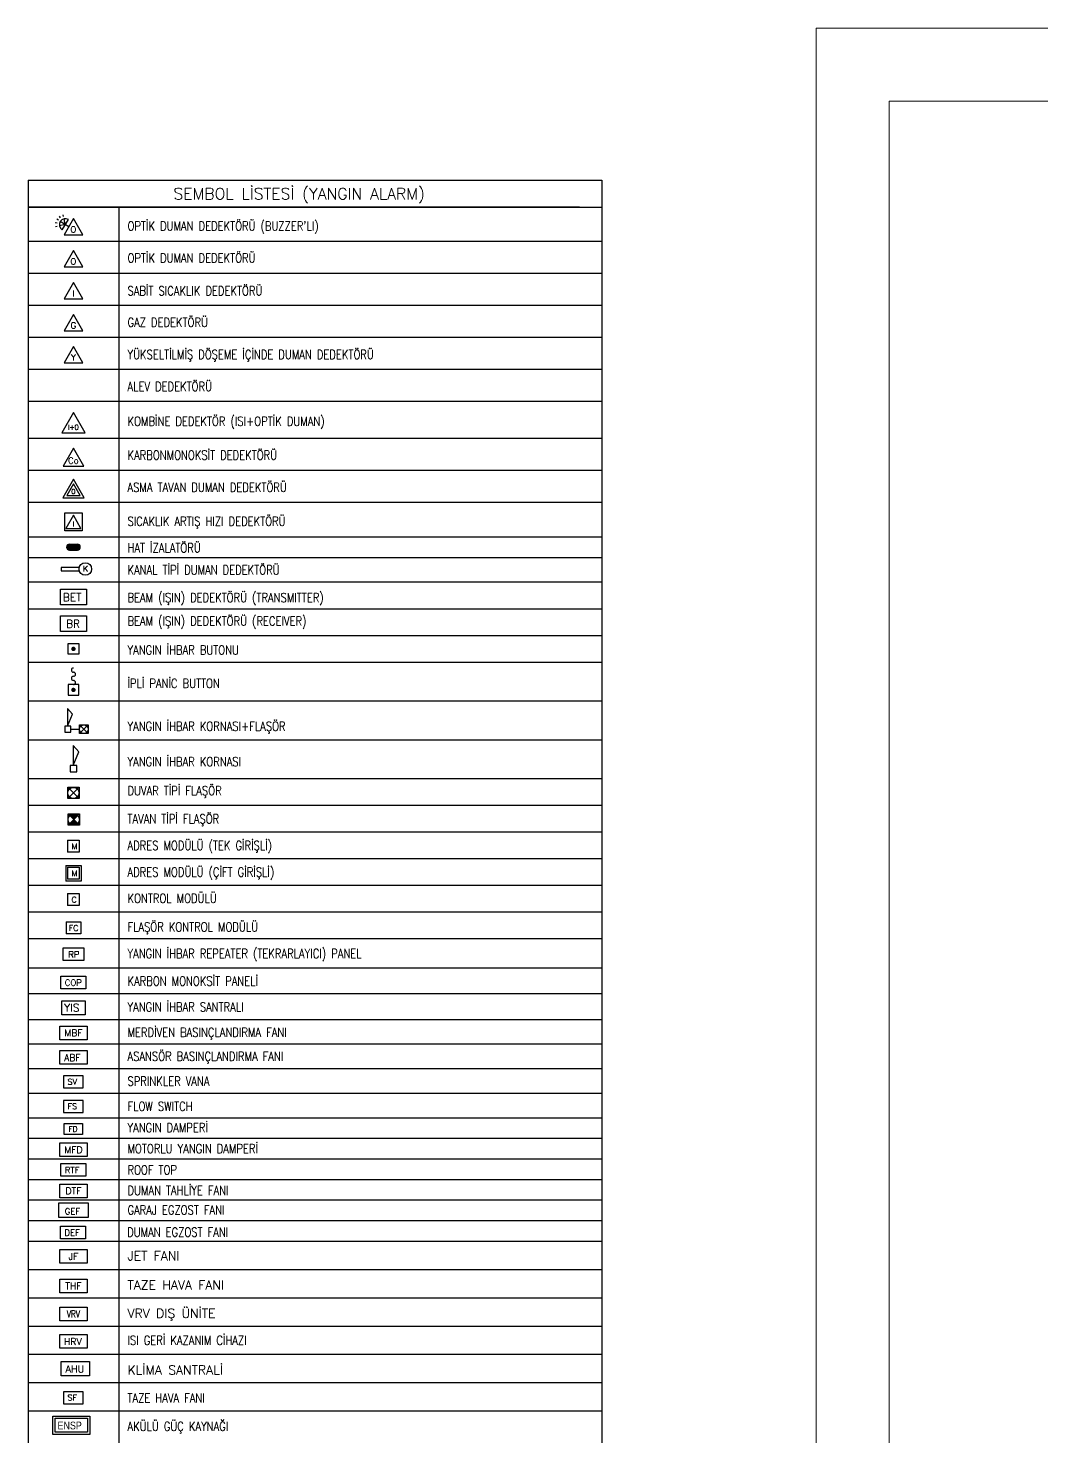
# Model space of a CAD drawing. Header units: metres. Extents: x -19121 to 152404, y -12107 to 29421.
# Drawn here: x -13294 to -8852, y 6430 to 12601 of the extents above; entities that cross this region are included whole.
import ezdxf
from ezdxf.enums import TextEntityAlignment as Align

# ---------------------------------------------------------------- set-up
doc = ezdxf.new("R2010")
doc.units = ezdxf.units.M
doc.header["$LTSCALE"] = 50
doc.header["$MEASUREMENT"] = 0
for name, color, linetype, lineweight in [('40A', 9, 'Continuous', 9), ('E-ADRES MODÜLÜ (TEK GİRİŞLİ)', 7, 'Continuous', 30), ('E-ADRES MODÜLÜ (ÇİFT GİRİŞLİ)', 7, 'Continuous', 30), ('E-AKÜLÜ GÜÇ KAYNAĞI', 7, 'Continuous', 30), ('E-ASANSÖR BASINÇLANDIRMA FANI', 7, 'Continuous', 30), ('E-ASMA TAVAN DUMAN DEDEKTÖRÜ', 7, 'Continuous', 30), ('E-DUMAN EGZOST FANI', 7, 'Continuous', 30), ('E-DUMAN TAHLİYE FANI', 7, 'Continuous', 30), ('E-DUVAR TİPİ FLAŞÖR', 7, 'Continuous', 30), ('E-FLAŞÖR KONTROL MODÜLÜ', 7, 'Continuous', 30), ('E-FLOW SWITCH', 7, 'Continuous', 30), ('E-GARAJ EGZOST FANI', 7, 'Continuous', 30), ('E-GAZ DEDEKTÖRÜ', 7, 'Continuous', 30), ('E-HAT İZALATÖRÜ', 7, 'Continuous', 30), ('E-ISI GERİ KAZANIM', 7, 'Continuous', 30), ('E-İPLİ PANİC BUTTON', 7, 'Continuous', 30), ('E-JET FAN', 7, 'Continuous', 30), ('E-KABLO', 7, 'Continuous', 30), ('E-KANAL TİPİ DUMAN DEDEKTÖRÜ', 7, 'Continuous', 30), ('E-KARBON MONOKSİT PANELİ', 7, 'Continuous', 30), ('E-KARBONMONOKSİT DEDEKTÖRÜ', 7, 'Continuous', 30), ('E-KOMBİNE DEDEKTÖR (ISI+OPTİK DUMAN)', 7, 'Continuous', 30), ('E-KONTROL MODÜLÜ', 7, 'Continuous', 30), ('E-MERDİVEN BASINÇLANDIRMA FANI', 7, 'Continuous', 30), ('E-MOTORLU YANGIN DAMPERİ', 7, 'Continuous', 30), ('E-OPTİK DUMAN DEDEKTÖRÜ', 7, 'Continuous', 30), ("E-OPTİK DUMAN DEDEKTÖRÜ (BUZZER'LI)", 7, 'Continuous', 30), ('E-SABİT SICAKLIK DEDEKTÖRÜ', 7, 'Continuous', 30), ('E-SICAKLIK ARTIŞ HIZI DEDEKTÖRÜ', 7, 'Continuous', 30), ('E-SPRINKLER VANA', 7, 'Continuous', 30), ('E-TAVAN TİPİ FLAŞÖR', 7, 'Continuous', 30), ('E-TAZE HAVA FANI', 7, 'Continuous', 30), ('E-VRV DIŞ ÜNİTE', 7, 'Continuous', 30), ('E-YANGIN', 7, 'Continuous', 30), ('E-YANGIN DAMPERİ', 7, 'Continuous', 30), ('E-YANGIN İHBAR BUTONU', 7, 'Continuous', 30), ('E-YANGIN İHBAR KORNASI', 7, 'Continuous', 30), ('E-YANGIN İHBAR KORNASI+FLAŞÖR', 7, 'Continuous', 30), ('E-YANGIN İHBAR REPEATER (TEKRARLAYICI) PANEL', 7, 'Continuous', 30), ('E-YANGIN İHBAR SANTRALI', 7, 'Continuous', 30), ('E-YAZI', 7, 'Continuous', 30), ('E-YÜKSELTİLMİŞ DÖŞEME İÇİNDE DUMAN DEDEKTÖRÜ', 7, 'Continuous', 30)]:
    doc.layers.add(name, color=color, linetype=linetype, lineweight=lineweight)
doc.styles.add('E-YAZI', font='txttw.shx', dxfattribs={"height": 200})
doc.styles.add('ROMANS8', font='Txttw.shx')
doc.styles.get("Standard").update_dxf_attribs({"font": 'ARIALN.TTF'})

# ---------------------------------------------------------------- blocks, each defined once
blk = doc.blocks.new("100_OPTİK DUMAN DEDEKTÖRÜ (BUZZER'LI) 085")
at = {"layer": "E-OPTİK DUMAN DEDEKTÖRÜ (BUZZER'LI)", "color": 3}
for p, q in [((-3.29, 3.22), (-3.66, 3.45)), ((-2.81, 3.73), (-3.06, 4.08)), ((-2.17, 4.01), (-2.26, 4.44)), ((-1.78, 2.26), (-2.06, 3.54)), ((-3.55, 2.57), (-3.98, 2.64)), ((-3.53, 1.87), (-3.96, 1.77)), ((-1.78, 2.26), (-3.06, 1.97)), ((-1.03, 1.78), (-2.88, 2.96))]:
    blk.add_line(p, q, dxfattribs=at)
at = {"layer": "E-OPTİK DUMAN DEDEKTÖRÜ (BUZZER'LI)", "color": 4}
blk.add_line((-2.48, 1.15), (-1.07, 3.36), dxfattribs=at)
blk.add_lwpolyline([(2.06, 0), (0, 3.57), (-2.06, 0)], close=True, dxfattribs=at)
blk.add_arc((-1.78, 2.26), 1.31, 57.5754, 237.5754, dxfattribs=at)
at = {"layer": "E-OPTİK DUMAN DEDEKTÖRÜ (BUZZER'LI)", "color": 3, "style": 'E-YAZI'}
blk.add_text('O', height=1.36, dxfattribs=at).set_placement((-0.02, 1.2), align=Align.MIDDLE)
blk = doc.blocks.new('100_OPTİK DUMAN DEDEKTÖRÜ 085')
at = {"layer": 'E-OPTİK DUMAN DEDEKTÖRÜ', "color": 4}
blk.add_lwpolyline([(2.06, 0), (0, 3.57), (-2.06, 0)], close=True, dxfattribs=at)
at = {"layer": 'E-OPTİK DUMAN DEDEKTÖRÜ', "color": 3, "style": 'E-YAZI'}
blk.add_text('O', height=1.36, dxfattribs=at).set_placement((-0.02, 1.2), align=Align.MIDDLE)
blk = doc.blocks.new('100_SABİT SICAKLIK DEDEKTÖRÜ 085')
at = {"layer": 'E-SABİT SICAKLIK DEDEKTÖRÜ', "color": 4}
blk.add_lwpolyline([(2.06, 0), (0, 3.57), (-2.06, 0)], close=True, dxfattribs=at)
at = {"layer": 'E-SABİT SICAKLIK DEDEKTÖRÜ', "color": 3, "style": 'E-YAZI'}
blk.add_text('I', height=1.36, dxfattribs=at).set_placement((-0.02, 1.2), align=Align.MIDDLE)
blk = doc.blocks.new('100_GAZ DEDEKTÖRÜ 085')
at = {"layer": 'E-GAZ DEDEKTÖRÜ', "color": 4}
blk.add_lwpolyline([(2.06, 0), (0, 3.57), (-2.06, 0)], close=True, dxfattribs=at)
at = {"layer": 'E-GAZ DEDEKTÖRÜ', "color": 3, "style": 'E-YAZI'}
blk.add_text('G', height=1.36, dxfattribs=at).set_placement((-0.02, 1.2), align=Align.MIDDLE)
blk = doc.blocks.new('100_YÜKSELTİLMİŞ DÖŞEME İÇİNDE DUMAN DEDEKTÖRÜ 085')
at = {"layer": 'E-YÜKSELTİLMİŞ DÖŞEME İÇİNDE DUMAN DEDEKTÖRÜ', "color": 4}
blk.add_lwpolyline([(2.06, 0), (0, 3.57), (-2.06, 0)], close=True, dxfattribs=at)
at = {"layer": 'E-YÜKSELTİLMİŞ DÖŞEME İÇİNDE DUMAN DEDEKTÖRÜ', "color": 3, "style": 'E-YAZI'}
blk.add_text('Y', height=1.36, dxfattribs=at).set_placement((-0.02, 1.2), align=Align.MIDDLE)
blk = doc.blocks.new('100_KOMBİNE DEDEKTÖR (ISI+OPTİK DUMAN) 085')
at = {"layer": 'E-KOMBİNE DEDEKTÖR (ISI+OPTİK DUMAN)', "color": 4}
blk.add_lwpolyline([(2.55, 0), (0, 4.42), (-2.55, 0)], close=True, dxfattribs=at)
at = {"layer": 'E-KOMBİNE DEDEKTÖR (ISI+OPTİK DUMAN)', "color": 3, "style": 'E-YAZI', "width": 0.8}
blk.add_text('I+O', height=1.102, dxfattribs=at).set_placement((-0.02, 1.22), align=Align.MIDDLE)
blk = doc.blocks.new('100_KARBONMONOKSİT DEDEKTÖRÜ 085')
at = {"layer": 'E-KARBONMONOKSİT DEDEKTÖRÜ', "color": 4}
blk.add_lwpolyline([(2.26, 0), (0, 3.92), (-2.26, 0)], close=True, dxfattribs=at)
at = {"layer": 'E-KARBONMONOKSİT DEDEKTÖRÜ', "color": 3, "style": 'E-YAZI'}
blk.add_text('Co', height=1.36, dxfattribs=at).set_placement((-0.02, 1.2), align=Align.MIDDLE)
blk = doc.blocks.new('100_ASMA TAVAN DUMAN DEDEKTÖRÜ 085')
at = {"layer": 'E-ASMA TAVAN DUMAN DEDEKTÖRÜ', "color": 4}
blk.add_lwpolyline([(2.33, 0), (0, 4.04), (-2.33, 0)], close=True, dxfattribs=at)
at = {"layer": 'E-ASMA TAVAN DUMAN DEDEKTÖRÜ', "color": 3}
blk.add_lwpolyline([(1.48, 0.49), (0, 3.06), (-1.48, 0.49)], close=True, dxfattribs=at)
at = {"layer": 'E-ASMA TAVAN DUMAN DEDEKTÖRÜ', "color": 3, "style": 'E-YAZI'}
blk.add_text('O', height=0.979, dxfattribs=at).set_placement((-0.02, 1.35), align=Align.MIDDLE)
blk = doc.blocks.new('100_SICAKLIK ARTIŞ HIZI DEDEKTÖRÜ')
at = {"layer": 'E-SICAKLIK ARTIŞ HIZI DEDEKTÖRÜ', "color": 4}
for points in [[(-2.26, 4.64), (2.26, 4.64), (2.26, 0), (-2.26, 0)], [(1.94, 0.66), (0, 4.02), (-1.94, 0.66)]]:
    blk.add_lwpolyline(points, close=True, dxfattribs=at)
at = {"layer": 'E-SICAKLIK ARTIŞ HIZI DEDEKTÖRÜ', "color": 3, "style": 'E-YAZI'}
blk.add_text('I', height=1.28, dxfattribs=at).set_placement((-0.02, 1.79), align=Align.MIDDLE)
blk = doc.blocks.new('100_HAT İZALATÖRÜ')
at = {"layer": 'E-HAT İZALATÖRÜ', "color": 4}
for p, q in [((-1.01, 1.52), (-1.01, 0)), ((-1.01, 1.52), (1.01, 1.52)), ((-1.01, 0), (1.01, 0)), ((1.01, 1.52), (1.01, 0))]:
    blk.add_line(p, q, dxfattribs=at)
at = {"layer": 'E-HAT İZALATÖRÜ', "color": 4, "const_width": 0.758, "flags": 128}
for points in [[(-1.01, 1.14, 0.414214), (-1.39, 0.76, 0.414214), (-1.01, 0.38, 0.414214)], [(1.01, 1.14, -0.414214), (1.39, 0.76, -0.414214), (1.01, 0.38, -0.414214)]]:
    blk.add_lwpolyline(points, format="xyb", dxfattribs=at)
at = {"layer": 'E-HAT İZALATÖRÜ', "color": 4}
for centre, start, end in [((-1.01, 0.76), 90, 270), ((1.01, 0.76), 270, 90)]:
    blk.add_arc(centre, 0.758, start, end, dxfattribs=at)
blk.add_solid([(-1.01, 1.52), (1.01, 1.52), (-1.01, 0), (1.01, 0)], dxfattribs=at)
blk = doc.blocks.new('*U238')
at = {"layer": 'E-KANAL TİPİ DUMAN DEDEKTÖRÜ', "color": 4}
for p, q in [((-6.22, 0.42), (-6.22, -0.42)), ((-1.55, 0.42), (-6.22, 0.42)), ((-6.22, -0.42), (-1.55, -0.42))]:
    blk.add_line(p, q, dxfattribs=at)
blk.add_circle((0, 0), 1.61, dxfattribs=at)
at = {"layer": 'E-KANAL TİPİ DUMAN DEDEKTÖRÜ', "color": 3, "style": 'ROMANS8'}
blk.add_text('K', height=1.5, rotation=359.9592, dxfattribs=at).set_placement((0.06, 0.1), align=Align.MIDDLE)
blk = doc.blocks.new('100_SPRINKLER VANA')
at = {"layer": 'E-SPRINKLER VANA', "color": 4}
blk.add_lwpolyline([(-2.53, 0), (2.53, 0), (2.53, 3.05), (-2.53, 3.05)], close=True, dxfattribs=at)
at = {"layer": 'E-SPRINKLER VANA', "color": 3, "style": 'E-YAZI'}
blk.add_text('SV', height=1.505, dxfattribs=at).set_placement((-1.52, 0.82))
blk = doc.blocks.new('100_FLOW SWITCH')
at = {"layer": 'E-FLOW SWITCH', "color": 4}
blk.add_lwpolyline([(-2.53, 0), (2.53, 0), (2.53, 3.05), (-2.53, 3.05)], close=True, dxfattribs=at)
at = {"layer": 'E-FLOW SWITCH', "color": 3, "style": 'E-YAZI'}
blk.add_text('FS', height=1.505, dxfattribs=at).set_placement((-1.52, 0.82))
blk = doc.blocks.new('100_YANGIN DAMPERİ')
at = {"layer": 'E-YANGIN DAMPERİ', "color": 4}
blk.add_lwpolyline([(-2.35, 2.83), (2.35, 2.83), (2.35, 0), (-2.35, 0)], close=True, dxfattribs=at)
at = {"layer": 'E-YANGIN DAMPERİ', "color": 3, "style": 'E-YAZI'}
blk.add_text('FD', height=1.4, dxfattribs=at).set_placement((-1.28, 0.68))
blk = doc.blocks.new('SF')
at = {"layer": 'E-FLOW SWITCH', "color": 4}
blk.add_lwpolyline([(-25.3, 0), (25.3, 0), (25.3, 30.5), (-25.3, 30.5)], close=True, dxfattribs=at)
at = {"layer": 'E-FLOW SWITCH', "color": 3, "style": 'E-YAZI'}
blk.add_text('SF', height=15.05, dxfattribs=at).set_placement((-15.2, 8.2))
blk = doc.blocks.new('BEAM (IŞIN) DEDEKTÖRÜ (TRANSMİTTER)')
at = {"layer": 'E-YANGIN', "color": 4}
blk.add_lwpolyline([(-33.6, 40.6), (33.6, 40.6), (33.6, 0), (-33.6, 0)], close=True, dxfattribs=at)
at = {"layer": 'E-YANGIN', "color": 3, "style": 'E-YAZI'}
blk.add_text('BET', height=20, dxfattribs=at).set_placement((-27.5, 9.7))
blk = doc.blocks.new('BEAM (IŞIN) DEDEKTÖR (RECİEVER)')
at = {"layer": 'E-YANGIN', "color": 4}
blk.add_lwpolyline([(-33.6, 40.6), (33.6, 40.6), (33.6, 0), (-33.6, 0)], close=True, dxfattribs=at)
at = {"layer": 'E-YANGIN', "color": 3, "style": 'E-YAZI'}
blk.add_text('BR', height=20, dxfattribs=at).set_placement((-19.1, 9.7))
blk = doc.blocks.new('100_YANGIN İHBAR BUTONU 085')
at = {"layer": 'E-YANGIN İHBAR BUTONU', "color": 4}
blk.add_lwpolyline([(-1.16, -1.16), (-1.16, 1.16), (1.16, 1.16), (1.16, -1.16)], close=True, dxfattribs=at)
at = {"layer": 'E-YANGIN İHBAR BUTONU', "color": 3, "const_width": 0.483}
blk.add_lwpolyline([(-0.24, 0, 1), (0.24, 0, 1)], format="xyb", close=True, dxfattribs=at)
blk = doc.blocks.new('100_İPLİ PANİC BUTTON')
at = {"layer": 'E-İPLİ PANİC BUTTON', "color": 4}
blk.add_lwpolyline([(1.36, 0), (1.36, 2.73), (-1.36, 2.73), (-1.36, 0)], close=True, dxfattribs=at)
at = {"layer": 'E-İPLİ PANİC BUTTON', "color": 3, "const_width": 0.569}
blk.add_lwpolyline([(0.28, 1.36, -1), (-0.28, 1.36, -1)], format="xyb", close=True, dxfattribs=at)
at = {"layer": 'E-İPLİ PANİC BUTTON', "color": 4}
for centre, start, end in [((0, 6.46), 90, 270), ((0, 4.33), 90, 270), ((0, 5.4), 270, 90), ((0, 3.26), 270, 90)]:
    blk.add_arc(centre, 0.533, start, end, dxfattribs=at)
blk = doc.blocks.new('100_YANGIN İHBAR KORNASI+FLAŞÖR 085')
at = {"layer": 'E-YANGIN İHBAR KORNASI+FLAŞÖR', "color": 4}
for p, q in [((0.56, 5.32), (0.56, 1.4)), ((1.69, 4.04), (0.56, 5.32)), ((0.58, 1.4), (1.69, 4.04)), ((-0.02, 1.4), (-0.02, 0.11)), ((1.27, 1.4), (-0.02, 1.4)), ((-0.02, 0.11), (1.27, 0.11)), ((1.27, 0.11), (1.27, 1.4)), ((1.27, 0.76), (3.17, 0.76)), ((3.17, 1.74), (5.13, -0.22))]:
    blk.add_line(p, q, dxfattribs=at)
blk.add_lwpolyline([(3.17, -0.22), (3.17, 1.74), (5.13, 1.74), (5.13, -0.22)], close=True, dxfattribs=at)
blk.add_lwpolyline([(5.13, 1.74), (3.17, -0.22)], dxfattribs=at)
blk.add_circle((4.15, 0.76), 0.979, dxfattribs=at)
blk = doc.blocks.new('100_YANGIN İHBAR KORNASI')
at = {"layer": 'E-YANGIN İHBAR KORNASI', "color": 4}
for p, q in [((-0.08, 6.8), (-0.08, 1.68)), ((1.4, 5.14), (-0.08, 6.8)), ((-0.05, 1.68), (1.4, 5.14)), ((-0.84, 1.68), (-0.84, 0)), ((0.84, 1.68), (-0.84, 1.68)), ((-0.84, 0), (0.84, 0)), ((0.84, 0), (0.84, 1.68))]:
    blk.add_line(p, q, dxfattribs=at)
blk = doc.blocks.new('100_DUVAR TİPİ FLAŞÖR 085')
at = {"layer": 'E-DUVAR TİPİ FLAŞÖR', "color": 4}
blk.add_line((-1.22, 2.45), (1.22, 0), dxfattribs=at)
blk.add_lwpolyline([(-1.22, 0), (-1.22, 2.45), (1.22, 2.45), (1.22, 0)], close=True, dxfattribs=at)
blk.add_lwpolyline([(1.22, 2.45), (-1.22, 0)], dxfattribs=at)
blk.add_circle((0, 1.22), 1.22, dxfattribs=at)
blk = doc.blocks.new('100_TAVAN TİPİ FLAŞÖR 085')
at = {"layer": 'E-TAVAN TİPİ FLAŞÖR', "color": 4}
blk.add_line((-1.224, 0), (1.224, 2.448), dxfattribs=at)
blk.add_lwpolyline([(1.224, 0), (-1.224, 0), (-1.224, 2.448), (1.224, 2.448)], close=True, dxfattribs=at)
blk.add_lwpolyline([(-1.224, 2.448), (1.224, 0)], dxfattribs=at)
blk.add_circle((0, 1.224), 1.224, dxfattribs=at)
for points in [[(0, 1.224), (-1.224, 2.448), (1.224, 2.448)], [(-1.224, 0), (0, 1.224), (1.224, 0)]]:
    blk.add_solid(points, dxfattribs=at)
blk = doc.blocks.new('100_ADRES MODÜLÜ (TEK GİRİŞLİ) 085')
at = {"layer": 'E-ADRES MODÜLÜ (TEK GİRİŞLİ)', "color": 4}
for p, q in [((-1.27, 2.59), (1.27, 2.59)), ((-1.27, 2.59), (-1.27, 0)), ((1.27, 0), (-1.27, 0)), ((1.27, 2.59), (1.27, 0))]:
    blk.add_line(p, q, dxfattribs=at)
at = {"layer": 'E-ADRES MODÜLÜ (TEK GİRİŞLİ)', "color": 3, "style": 'E-YAZI'}
blk.add_text('M', height=1.27, dxfattribs=at).set_placement((-0.42, 0.62))
blk = doc.blocks.new('100_ADRES MODÜLÜ (ÇİFT GİRİŞLİ)')
at = {"layer": 'E-ADRES MODÜLÜ (ÇİFT GİRİŞLİ)', "color": 4}
for p, q in [((-1.99, 4.03), (1.99, 4.03)), ((-1.99, 4.03), (-1.99, 0)), ((1.99, 4.03), (1.99, 0)), ((1.99, 0), (-1.99, 0))]:
    blk.add_line(p, q, dxfattribs=at)
at = {"layer": 'E-ADRES MODÜLÜ (ÇİFT GİRİŞLİ)', "color": 3}
for p, q in [((-1.5, 3.54), (1.5, 3.54)), ((-1.5, 3.54), (-1.5, 0.5)), ((1.5, 0.5), (-1.5, 0.5)), ((1.5, 3.54), (1.5, 0.5))]:
    blk.add_line(p, q, dxfattribs=at)
at = {"layer": 'E-ADRES MODÜLÜ (ÇİFT GİRİŞLİ)', "color": 3, "style": 'E-YAZI'}
blk.add_text('M', height=1.5, dxfattribs=at).set_placement((-0.49, 1.22))
blk = doc.blocks.new('100_KONTROL MODÜLÜ 085')
at = {"layer": 'E-KONTROL MODÜLÜ', "color": 4}
for p, q in [((-1.27, 2.59), (1.27, 2.59)), ((-1.27, 2.59), (-1.27, 0)), ((1.27, 0), (-1.27, 0)), ((1.27, 2.59), (1.27, 0))]:
    blk.add_line(p, q, dxfattribs=at)
at = {"layer": 'E-KONTROL MODÜLÜ', "color": 3, "style": 'E-YAZI'}
blk.add_text('C', height=1.27, dxfattribs=at).set_placement((-0.42, 0.62))
blk = doc.blocks.new('100_FLAŞÖR KONTROL MODÜLÜ')
at = {"layer": 'E-FLAŞÖR KONTROL MODÜLÜ', "color": 4}
for p, q in [((-1.63, 2.59), (1.63, 2.59)), ((-1.63, 2.59), (-1.63, 0)), ((1.63, 0), (-1.63, 0)), ((1.63, 2.59), (1.63, 0))]:
    blk.add_line(p, q, dxfattribs=at)
at = {"layer": 'E-FLAŞÖR KONTROL MODÜLÜ', "color": 3, "style": 'E-YAZI'}
blk.add_text('FC', height=1.275, dxfattribs=at).set_placement((-1.03, 0.62))
blk = doc.blocks.new('100_YANGIN İHBAR REPEATER (TEKRARLAYICI) PANEL')
at = {"layer": 'E-YANGIN İHBAR REPEATER (TEKRARLAYICI) PANEL', "color": 4}
blk.add_lwpolyline([(-2.69, 3.25), (2.69, 3.25), (2.69, 0), (-2.69, 0)], close=True, dxfattribs=at)
at = {"layer": 'E-YANGIN İHBAR REPEATER (TEKRARLAYICI) PANEL', "color": 3, "style": 'E-YAZI'}
blk.add_text('RP', height=1.6, dxfattribs=at).set_placement((-1.34, 0.77))
blk = doc.blocks.new('100_KARBON MONOKSİT PANELİ')
at = {"layer": 'E-KARBON MONOKSİT PANELİ', "color": 4}
blk.add_lwpolyline([(-3.22, 0), (-3.22, 3.25), (3.22, 3.25), (3.22, 0)], close=True, dxfattribs=at)
at = {"layer": 'E-KARBON MONOKSİT PANELİ', "color": 3, "style": 'E-YAZI'}
blk.add_text('COP', height=1.6, dxfattribs=at).set_placement((-2.23, 0.77))
blk = doc.blocks.new('100_YANGIN İHBAR SANTRALI')
at = {"layer": 'E-YANGIN İHBAR SANTRALI', "color": 4}
blk.add_lwpolyline([(-3.01, 3.64), (3.01, 3.64), (3.01, 0), (-3.01, 0)], close=True, dxfattribs=at)
at = {"layer": 'E-YANGIN İHBAR SANTRALI', "color": 3, "style": 'E-YAZI'}
blk.add_text('YIS', height=2, dxfattribs=at).set_placement((-2.37, 0.81))
blk = doc.blocks.new('100_MERDİVEN BASINÇLANDIRMA FANI')
at = {"layer": 'E-MERDİVEN BASINÇLANDIRMA FANI', "color": 4}
blk.add_lwpolyline([(-3.22, 0), (-3.22, 3.25), (3.22, 3.25), (3.22, 0)], close=True, dxfattribs=at)
at = {"layer": 'E-MERDİVEN BASINÇLANDIRMA FANI', "color": 3, "style": 'E-YAZI'}
blk.add_text('MBF', height=1.6, dxfattribs=at).set_placement((0, 1.62), align=Align.MIDDLE_CENTER)
blk = doc.blocks.new('E-ROOF TOP')
at = {"layer": 'E-DUMAN TAHLİYE FANI', "color": 4}
blk.add_lwpolyline([(-32.2, 0), (-32.2, 32.5), (32.2, 32.5), (32.2, 0)], close=True, dxfattribs=at)
at = {"layer": 'E-DUMAN TAHLİYE FANI', "color": 3, "style": 'E-YAZI'}
blk.add_text('RTF', height=16, dxfattribs=at).set_placement((-22.3, 7.7))
blk = doc.blocks.new('100_ASANSÖR BASINÇLANDIRMA FANI')
at = {"layer": 'E-ASANSÖR BASINÇLANDIRMA FANI', "color": 4}
blk.add_lwpolyline([(-2.9, 0), (-2.9, 2.92), (2.9, 2.92), (2.9, 0)], close=True, dxfattribs=at)
at = {"layer": 'E-ASANSÖR BASINÇLANDIRMA FANI', "color": 3, "style": 'E-YAZI'}
blk.add_text('ABF', height=1.44, dxfattribs=at).set_placement((-2, 0.7))
blk = doc.blocks.new('A$C4053522B')
at = {"layer": 'E-TAZE HAVA FANI', "color": 4}
blk.add_lwpolyline([(-35, 0), (-35, 35.3), (35, 35.3), (35, 0)], close=True, dxfattribs=at)
at = {"layer": 'E-TAZE HAVA FANI', "color": 3, "style": 'E-YAZI'}
blk.add_text('THF', height=17.38, dxfattribs=at).set_placement((0, 17.6), align=Align.MIDDLE_CENTER)
blk = doc.blocks.new('A$C32AC39E3')
at = {"layer": 'E-DUMAN TAHLİYE FANI', "color": 4}
blk.add_lwpolyline([(-35, 0), (-35, 35.3), (35, 35.3), (35, 0)], close=True, dxfattribs=at)
at = {"layer": 'E-DUMAN TAHLİYE FANI', "color": 3, "style": 'E-YAZI'}
blk.add_text('DTF', height=17.38, dxfattribs=at).set_placement((0, 17.6), align=Align.MIDDLE_CENTER)
blk = doc.blocks.new('A$C47E2680B')
at = {"layer": 'E-VRV DIŞ ÜNİTE', "color": 4}
blk.add_lwpolyline([(-35, 0), (-35, 35.3), (35, 35.3), (35, 0)], close=True, dxfattribs=at)
at = {"layer": 'E-VRV DIŞ ÜNİTE', "color": 3, "style": 'E-YAZI', "width": 0.8}
blk.add_text('VRV', height=17.38, dxfattribs=at).set_placement((0, 17.6), align=Align.MIDDLE_CENTER)
blk = doc.blocks.new('A$C1E6D6DED')
at = {"layer": 'E-ISI GERİ KAZANIM', "color": 4}
blk.add_lwpolyline([(-35, 0), (-35, 35.3), (35, 35.3), (35, 0)], close=True, dxfattribs=at)
at = {"layer": 'E-ISI GERİ KAZANIM', "color": 3, "style": 'E-YAZI'}
blk.add_text('HRV', height=17.38, dxfattribs=at).set_placement((-24.2, 8.4))
blk = doc.blocks.new('A$C023E13E7')
at = {"layer": 'E-JET FAN', "color": 4}
blk.add_lwpolyline([(-35, 0), (-35, 35.3), (35, 35.3), (35, 0)], close=True, dxfattribs=at)
at = {"layer": 'E-JET FAN', "color": 3, "style": 'E-YAZI'}
blk.add_text('JF', height=17.38, dxfattribs=at).set_placement((0, 17.6), align=Align.MIDDLE_CENTER)
blk = doc.blocks.new('A$C273B43C7')
at = {"layer": 'E-MOTORLU YANGIN DAMPERİ', "color": 4}
blk.add_lwpolyline([(-35, 0), (-35, 35.3), (35, 35.3), (35, 0)], close=True, dxfattribs=at)
at = {"layer": 'E-MOTORLU YANGIN DAMPERİ', "color": 3, "style": 'E-YAZI'}
blk.add_text('MFD', height=17.38, dxfattribs=at).set_placement((0, 17.6), align=Align.MIDDLE_CENTER)
blk = doc.blocks.new('100_DUMAN EGZOST FANI 1')
at = {"layer": 'E-DUMAN EGZOST FANI', "color": 4}
blk.add_lwpolyline([(-3.22, 0), (-3.22, 3.25), (3.22, 3.25), (3.22, 0)], close=True, dxfattribs=at)
at = {"layer": 'E-DUMAN EGZOST FANI', "color": 3, "style": 'E-YAZI'}
blk.add_text('DEF', height=1.6, dxfattribs=at).set_placement((-2.23, 0.77))
blk = doc.blocks.new('E-AKÜLÜ GÜÇ KAYNAĞI')
at = {"layer": 'E-AKÜLÜ GÜÇ KAYNAĞI', "color": 4}
blk.add_lwpolyline([(2730, -5218.3), (2649.1, -5218.3), (2649.1, -5178), (2730, -5178)], close=True, dxfattribs=at)
at = {"layer": 'E-AKÜLÜ GÜÇ KAYNAĞI', "color": 3}
blk.add_lwpolyline([(2725, -5213.3), (2654.1, -5213.3), (2654.1, -5183), (2725, -5183)], close=True, dxfattribs=at)
at = {"layer": 'E-AKÜLÜ GÜÇ KAYNAĞI', "color": 4, "insert": (2659.6, -5190.3), "char_height": 17, "attachment_point": 1}
blk.add_mtext_dynamic_manual_height_columns('{\\C3;ENSP}', width=53.772, gutter_width=1, heights=[0], dxfattribs=at)
blk = doc.blocks.new('E-AHU KLIMA SANTRALI')
at = {"layer": 'E-YANGIN', "color": 2}
blk.add_lwpolyline([(-68.5, 0), (-68.5, 69), (68.5, 69), (68.5, 0)], close=True, dxfattribs=at)
at = {"layer": 'E-YANGIN', "color": 2, "style": 'E-YAZI'}
blk.add_text('AHU', height=34, dxfattribs=at).set_placement((-47.3, 16.4))

msp = doc.modelspace()

# ---------------------------------------------------------------- linework, layer by layer
at = {"layer": '40A'}
for points in [[(18159.28, -4218.56), (-9840.72, -4218.56), (-9840.72, 12601.44), (18159.28, 12601.44)], [(-9520.72, 12281.44), (15999.52, 12281.44), (15999.52, -3898.56), (-9520.72, -3898.56)]]:
    msp.add_lwpolyline(points, close=True, dxfattribs=at)
at = {"layer": 'E-GARAJ EGZOST FANI', "color": 4}
msp.add_lwpolyline([(-13159.99, 7389.93), (-13159.99, 7454.84), (-13031.13, 7454.84), (-13031.13, 7389.93)], close=True, dxfattribs=at)
at = {"layer": 'E-YAZI', "color": 4}
for p, q in [((-13293.97, 11935.01), (-13293.97, 4291.04)), ((-13293.97, 11935.01), (-10779.37, 11935.01)), ((-10779.37, 11935.01), (-10779.37, 4291.04)), ((-13293.97, 11817.19), (-10779.37, 11817.19)), ((-10878.33, 11817.19), (-13293.97, 11817.19))]:
    msp.add_line(p, q, dxfattribs=at)
at = {"layer": 'E-YAZI', "color": 7}
for p, q in [((-13293.97, 11817.19), (-10779.37, 11817.19)), ((-12897.14, 11817.19), (-12897.14, 4291.04)), ((-10779.37, 11667.36), (-13293.97, 11667.36)), ((-10779.37, 11527.15), (-13293.97, 11527.15)), ((-10779.37, 11386.93), (-13293.97, 11386.93)), ((-10779.37, 11246.71), (-13293.97, 11246.71)), ((-10779.37, 11106.5), (-13293.97, 11106.5)), ((-10779.37, 10966.28), (-13293.97, 10966.28)), ((-10779.37, 10803.38), (-13293.97, 10803.38)), ((-10779.37, 10663.16), (-13293.97, 10663.16)), ((-10779.37, 10523.72), (-13293.97, 10523.72)), ((-10779.37, 10371.2), (-13293.97, 10371.2)), ((-10779.37, 10281.24), (-13293.97, 10281.24)), ((-10779.37, 10173.75), (-13293.97, 10173.75))]:
    msp.add_line(p, q, dxfattribs=at)
at = {"layer": 'E-YAZI', "color": 7, "linetype": 'Continuous'}
for p, q in [((-13293.97, 10057.03), (-10779.37, 10057.03)), ((-13293.97, 9940.31), (-10779.37, 9940.31)), ((-13293.97, 9823.6), (-10779.37, 9823.6)), ((-13293.97, 9653.6), (-10779.37, 9653.6)), ((-13293.97, 9483.6), (-10779.37, 9483.6)), ((-13293.97, 9313.6), (-10779.37, 9313.6)), ((-13293.97, 9196.88), (-10779.37, 9196.88)), ((-13293.97, 9080.16), (-10779.37, 9080.16)), ((-13293.97, 8963.44), (-10779.37, 8963.44)), ((-13293.97, 8846.72), (-10779.37, 8846.72)), ((-13293.97, 8730.01), (-10779.37, 8730.01)), ((-13293.97, 8613.29), (-10779.37, 8613.29)), ((-13293.97, 8484.3), (-10779.37, 8484.3)), ((-13293.97, 8371.6), (-10779.37, 8371.6)), ((-13293.97, 8258.53), (-10779.37, 8258.53)), ((-13293.97, 8150.89), (-10779.37, 8150.89)), ((-13293.97, 8043.25), (-10779.37, 8043.25)), ((-13293.97, 7935.6), (-10779.37, 7935.6)), ((-13293.97, 7827.96), (-10779.37, 7827.96)), ((-13293.97, 7737.83), (-10779.37, 7737.83)), ((-13293.97, 7647.71), (-10779.37, 7647.71)), ((-13293.97, 7557.58), (-10779.37, 7557.58)), ((-13293.97, 7467.45), (-10779.37, 7467.45)), ((-13293.97, 7377.32), (-10779.37, 7377.32)), ((-13293.97, 7287.19), (-10779.37, 7287.19)), ((-13293.97, 7163.19), (-10779.37, 7163.19)), ((-13293.97, 7039.19), (-10779.37, 7039.19)), ((-13293.97, 6915.19), (-10779.37, 6915.19)), ((-13293.97, 6791.19), (-10779.37, 6791.19)), ((-13293.97, 6667.19), (-10779.37, 6667.19)), ((-13293.97, 6543.19), (-10779.37, 6543.19))]:
    msp.add_line(p, q, dxfattribs=at)

# ---------------------------------------------------------------- block references
at = {"layer": 'E-ADRES MODÜLÜ (TEK GİRİŞLİ)', "xscale": 20, "yscale": 20, "zscale": 20}
msp.add_blockref('100_ADRES MODÜLÜ (TEK GİRİŞLİ) 085', (-13095.56, 8991.37), dxfattribs=at)
at = {"layer": 'E-ADRES MODÜLÜ (ÇİFT GİRİŞLİ)', "xscale": 17, "yscale": 17, "zscale": 17}
msp.add_blockref('100_ADRES MODÜLÜ (ÇİFT GİRİŞLİ)', (-13095.56, 8864.73), dxfattribs=at)
at = {"layer": 'E-AKÜLÜ GÜÇ KAYNAĞI', "color": 4, "xscale": 2, "yscale": 2, "zscale": 2}
msp.add_blockref('E-AKÜLÜ GÜÇ KAYNAĞI', (-18484.2, 16876.87), dxfattribs=at)
at = {"layer": 'E-ASANSÖR BASINÇLANDIRMA FANI', "xscale": 20.52184110231603, "yscale": 20.52184110231603, "zscale": 20.52184110231603}
msp.add_blockref('100_ASANSÖR BASINÇLANDIRMA FANI', (-13095.56, 8061.81), dxfattribs=at)
at = {"layer": 'E-ASMA TAVAN DUMAN DEDEKTÖRÜ', "xscale": 20, "yscale": 20, "zscale": 20}
msp.add_blockref('100_ASMA TAVAN DUMAN DEDEKTÖRÜ 085', (-13095.56, 10544.29), dxfattribs=at)
at = {"layer": 'E-DUMAN EGZOST FANI', "xscale": 17, "yscale": 17, "zscale": 17}
msp.add_blockref('100_DUMAN EGZOST FANI 1', (-13097.15, 7297.35), dxfattribs=at)
at = {"layer": 'E-DUMAN TAHLİYE FANI', "color": 6, "xscale": 1.7, "yscale": 1.7, "zscale": 1.7}
msp.add_blockref('E-ROOF TOP', (-13095.56, 7571.56), dxfattribs=at)
at = {"layer": 'E-DUMAN TAHLİYE FANI', "color": 1, "linetype": 'Continuous', "ltscale": 100, "xscale": 1.7, "yscale": 1.7, "zscale": 1.7}
msp.add_blockref('A$C32AC39E3', (-13095.56, 7477.25), dxfattribs=at)
at = {"layer": 'E-DUVAR TİPİ FLAŞÖR', "xscale": 20, "yscale": 20, "zscale": 20}
msp.add_blockref('100_DUVAR TİPİ FLAŞÖR 085', (-13095.52, 9226.44), dxfattribs=at)
at = {"layer": 'E-FLAŞÖR KONTROL MODÜLÜ', "xscale": 20, "yscale": 20, "zscale": 20}
msp.add_blockref('100_FLAŞÖR KONTROL MODÜLÜ', (-13095.56, 8633.7), dxfattribs=at)
at = {"layer": 'E-FLOW SWITCH'}
for name, p, xscale, yscale, zscale in [('100_FLOW SWITCH', (-13095.56, 7851.24), 17, 17, 17), ('SF', (-13095.56, 6574.66), 1.7, 1.7, 1.7)]:
    msp.add_blockref(name, p, dxfattribs=dict(at, xscale=xscale, yscale=yscale, zscale=zscale))
at = {"layer": 'E-GAZ DEDEKTÖRÜ', "xscale": 20, "yscale": 20, "zscale": 20}
msp.add_blockref('100_GAZ DEDEKTÖRÜ 085', (-13095.56, 11274.87), dxfattribs=at)
at = {"layer": 'E-HAT İZALATÖRÜ', "xscale": 17, "yscale": 17, "zscale": 17}
msp.add_blockref('100_HAT İZALATÖRÜ', (-13095.56, 10315.08), dxfattribs=at)
at = {"layer": 'E-ISI GERİ KAZANIM', "color": 1, "linetype": 'Continuous', "ltscale": 100, "xscale": 1.7, "yscale": 1.7, "zscale": 1.7}
msp.add_blockref('A$C1E6D6DED', (-13095.56, 6817.93), dxfattribs=at)
at = {"layer": 'E-İPLİ PANİC BUTTON', "xscale": 17, "yscale": 17, "zscale": 17}
msp.add_blockref('100_İPLİ PANİC BUTTON', (-13095.56, 9679.08), dxfattribs=at)
at = {"layer": 'E-JET FAN', "linetype": 'Continuous', "ltscale": 100, "xscale": 1.7, "yscale": 1.7, "zscale": 1.7}
msp.add_blockref('A$C023E13E7', (-13095.56, 7189.93), dxfattribs=at)
at = {"layer": 'E-KABLO', "color": 1, "xscale": 0.8999999999999999, "yscale": 0.8999999999999999, "zscale": 0.8999999999999999}
msp.add_blockref('E-AHU KLIMA SANTRALI', (-13087.19, 6697.22), dxfattribs=at)
at = {"layer": 'E-KANAL TİPİ DUMAN DEDEKTÖRÜ', "xscale": 17, "yscale": 17, "zscale": 17}
msp.add_blockref('*U238', (-13043.53, 10231.74), dxfattribs=at)
at = {"layer": 'E-KARBON MONOKSİT PANELİ', "xscale": 17, "yscale": 17, "zscale": 17}
msp.add_blockref('100_KARBON MONOKSİT PANELİ', (-13095.56, 8392.96), dxfattribs=at)
at = {"layer": 'E-KARBONMONOKSİT DEDEKTÖRÜ', "color": 4, "xscale": 20, "yscale": 20, "zscale": 20}
msp.add_blockref('100_KARBONMONOKSİT DEDEKTÖRÜ 085', (-13095.56, 10682.93), dxfattribs=at)
at = {"layer": 'E-KOMBİNE DEDEKTÖR (ISI+OPTİK DUMAN)', "xscale": 20, "yscale": 20, "zscale": 20}
msp.add_blockref('100_KOMBİNE DEDEKTÖR (ISI+OPTİK DUMAN) 085', (-13095.56, 10828.57), dxfattribs=at)
at = {"layer": 'E-KONTROL MODÜLÜ', "xscale": 20, "yscale": 20, "zscale": 20}
msp.add_blockref('100_KONTROL MODÜLÜ 085', (-13095.56, 8757.94), dxfattribs=at)
at = {"layer": 'E-MERDİVEN BASINÇLANDIRMA FANI', "xscale": 18.46965699208443, "yscale": 18.46965699208443, "zscale": 18.46965699208443}
msp.add_blockref('100_MERDİVEN BASINÇLANDIRMA FANI', (-13095.56, 8169.45), dxfattribs=at)
at = {"layer": 'E-MOTORLU YANGIN DAMPERİ', "linetype": 'Continuous', "ltscale": 100, "xscale": 1.7, "yscale": 1.7, "zscale": 1.7}
msp.add_blockref('A$C273B43C7', (-13095.56, 7657.51), dxfattribs=at)
at = {"layer": 'E-OPTİK DUMAN DEDEKTÖRÜ', "xscale": 20, "yscale": 20, "zscale": 20}
msp.add_blockref('100_OPTİK DUMAN DEDEKTÖRÜ 085', (-13095.56, 11555.31), dxfattribs=at)
at = {"layer": "E-OPTİK DUMAN DEDEKTÖRÜ (BUZZER'LI)", "xscale": 20, "yscale": 20, "zscale": 20}
msp.add_blockref("100_OPTİK DUMAN DEDEKTÖRÜ (BUZZER'LI) 085", (-13095.56, 11695.52), dxfattribs=at)
at = {"layer": 'E-SABİT SICAKLIK DEDEKTÖRÜ', "xscale": 20, "yscale": 20, "zscale": 20}
msp.add_blockref('100_SABİT SICAKLIK DEDEKTÖRÜ 085', (-13095.56, 11415.09), dxfattribs=at)
at = {"layer": 'E-SICAKLIK ARTIŞ HIZI DEDEKTÖRÜ', "xscale": 17, "yscale": 17, "zscale": 17}
msp.add_blockref('100_SICAKLIK ARTIŞ HIZI DEDEKTÖRÜ', (-13095.56, 10398.75), dxfattribs=at)
at = {"layer": 'E-SPRINKLER VANA', "xscale": 17, "yscale": 17, "zscale": 17}
msp.add_blockref('100_SPRINKLER VANA', (-13095.56, 7958.89), dxfattribs=at)
at = {"layer": 'E-TAVAN TİPİ FLAŞÖR', "xscale": 20, "yscale": 20, "zscale": 20}
msp.add_blockref('100_TAVAN TİPİ FLAŞÖR 085', (-13094.14, 9109.72), dxfattribs=at)
at = {"layer": 'E-TAZE HAVA FANI', "color": 1, "linetype": 'Continuous', "ltscale": 100, "xscale": 1.7, "yscale": 1.7, "zscale": 1.7}
msp.add_blockref('A$C4053522B', (-13095.56, 7060.62), dxfattribs=at)
at = {"layer": 'E-VRV DIŞ ÜNİTE', "color": 1, "linetype": 'Continuous', "ltscale": 100, "xscale": 1.7, "yscale": 1.7, "zscale": 1.7}
msp.add_blockref('A$C47E2680B', (-13095.56, 6937.88), dxfattribs=at)
at = {"layer": 'E-YANGIN', "xscale": 1.7, "yscale": 1.7, "zscale": 1.7}
for name, p in [('BEAM (IŞIN) DEDEKTÖRÜ (TRANSMİTTER)', (-13095.56, 10074.82)), ('BEAM (IŞIN) DEDEKTÖR (RECİEVER)', (-13095.56, 9958.1))]:
    msp.add_blockref(name, p, dxfattribs=at)
at = {"layer": 'E-YANGIN DAMPERİ', "xscale": 17, "yscale": 17, "zscale": 17}
msp.add_blockref('100_YANGIN DAMPERİ', (-13095.56, 7754.58), dxfattribs=at)
at = {"layer": 'E-YANGIN İHBAR BUTONU', "xscale": 20, "yscale": 20, "zscale": 20}
msp.add_blockref('100_YANGIN İHBAR BUTONU 085', (-13095.56, 9881.95), dxfattribs=at)
at = {"layer": 'E-YANGIN İHBAR KORNASI', "xscale": 17, "yscale": 17, "zscale": 17}
msp.add_blockref('100_YANGIN İHBAR KORNASI', (-13095.56, 9343.14), dxfattribs=at)
at = {"layer": 'E-YANGIN İHBAR KORNASI+FLAŞÖR', "xscale": 20, "yscale": 20, "zscale": 20}
msp.add_blockref('100_YANGIN İHBAR KORNASI+FLAŞÖR 085', (-13133.08, 9514.94), dxfattribs=at)
at = {"layer": 'E-YANGIN İHBAR REPEATER (TEKRARLAYICI) PANEL', "xscale": 17, "yscale": 17, "zscale": 17}
msp.add_blockref('100_YANGIN İHBAR REPEATER (TEKRARLAYICI) PANEL', (-13095.56, 8516.34), dxfattribs=at)
at = {"layer": 'E-YANGIN İHBAR SANTRALI', "xscale": 17, "yscale": 17, "zscale": 17}
msp.add_blockref('100_YANGIN İHBAR SANTRALI', (-13095.56, 8278.71), dxfattribs=at)
at = {"layer": 'E-YÜKSELTİLMİŞ DÖŞEME İÇİNDE DUMAN DEDEKTÖRÜ', "xscale": 20, "yscale": 20, "zscale": 20}
msp.add_blockref('100_YÜKSELTİLMİŞ DÖŞEME İÇİNDE DUMAN DEDEKTÖRÜ 085', (-13095.56, 11134.66), dxfattribs=at)

# ---------------------------------------------------------------- texts
at = {"layer": 'E-GARAJ EGZOST FANI', "color": 3, "style": 'E-YAZI'}
msp.add_text('GEF', height=27.2, dxfattribs=at).set_placement((-13133.39, 7404.33))
at = {"layer": 'E-YAZI', "color": 4, "style": 'E-YAZI'}
msp.add_text('SEMBOL LİSTESİ (YANGIN ALARM)', height=50, dxfattribs=at).set_placement((-12106.22, 11876.1), align=Align.MIDDLE_CENTER)
at = {"layer": 'E-YAZI', "color": 3, "style": 'E-YAZI', "width": 0.8}
for s, p in [("OPTİK DUMAN DEDEKTÖRÜ (BUZZER'LI)", (-12858.67, 11714.55)), ('OPTİK DUMAN DEDEKTÖRÜ', (-12858.67, 11574.33)), ('SABİT SICAKLIK DEDEKTÖRÜ', (-12858.67, 11430.57)), ('GAZ DEDEKTÖRÜ', (-12858.67, 11292.62)), ('YÜKSELTİLMİŞ DÖŞEME İÇİNDE DUMAN DEDEKTÖRÜ', (-12858.67, 11151.76)), ('ALEV DEDEKTÖRÜ', (-12858.67, 11011.55)), ('KOMBİNE DEDEKTÖR (ISI+OPTİK DUMAN)', (-12858.67, 10859.21)), ('KARBONMONOKSİT DEDEKTÖRÜ', (-12858.67, 10710.92)), ('ASMA TAVAN DUMAN DEDEKTÖRÜ', (-12858.67, 10569.56)), ('SICAKLIK ARTIŞ HIZI DEDEKTÖRÜ', (-12858.67, 10421.05)), ('HAT İZALATÖRÜ', (-12858.67, 10304.7)), ('KANAL TİPİ DUMAN DEDEKTÖRÜ', (-12858.67, 10207.98)), ('BEAM (IŞIN) DEDEKTÖRÜ (TRANSMITTER)', (-12858.67, 10086.71)), ('BEAM (IŞIN) DEDEKTÖRÜ (RECEIVER)', (-12858.67, 9983.65)), ('YANGIN İHBAR BUTONU', (-12858.67, 9857.25)), ('İPLİ PANİC BUTTON', (-12858.67, 9710.56)), ('YANGIN İHBAR KORNASI+FLAŞÖR', (-12858.67, 9523.02)), ('YANGIN İHBAR KORNASI', (-12858.67, 9367.62)), ('DUVAR TİPİ FLAŞÖR', (-12858.67, 9240.5)), ('TAVAN TİPİ FLAŞÖR', (-12858.67, 9117.34)), ('ADRES MODÜLÜ (TEK GİRİŞLİ)', (-12858.67, 9000.63)), ('ADRES MODÜLÜ (ÇİFT GİRİŞLİ)', (-12858.67, 8883.91)), ('KONTROL MODÜLÜ', (-12858.67, 8769.2)), ('FLAŞÖR KONTROL MODÜLÜ', (-12858.67, 8643.75)), ('YANGIN İHBAR REPEATER (TEKRARLAYICI) PANEL', (-12858.67, 8527.04)), ('KARBON MONOKSİT PANELİ', (-12858.67, 8406.36)), ('YANGIN İHBAR SANTRALI', (-12858.67, 8293.3)), ('MERDİVEN BASINÇLANDIRMA FANI', (-12858.67, 8181.73)), ('ASANSÖR BASINÇLANDIRMA FANI', (-12858.67, 8076.85)), ('SPRINKLER VANA', (-12858.67, 7967.84)), ('FLOW SWITCH', (-12858.67, 7857.68)), ('YANGIN DAMPERİ', (-12858.67, 7764.42)), ('MOTORLU YANGIN DAMPERİ', (-12858.67, 7672.35)), ('ROOF TOP', (-12858.67, 7579.18)), ('DUMAN TAHLİYE FANI', (-12858.67, 7489.05)), ('GARAJ EGZOST FANI', (-12858.67, 7403.33)), ('DUMAN EGZOST FANI', (-12860.27, 7306.35)), ('ISI GERİ KAZANIM CİHAZI', (-12858.67, 6832.71)), ('TAZE HAVA FANI', (-12858.67, 6579.5)), ('AKÜLÜ GÜÇ KAYNAĞI', (-12858.67, 6455.5))]:
    msp.add_text(s, height=40, dxfattribs=at).set_placement(p)
at = {"layer": 'E-YAZI', "color": 3, "style": 'E-YAZI'}
for s, p in [('JET FANI', (-12858.67, 7202.63)), ('TAZE HAVA FANI', (-12858.67, 7074.79)), ('VRV DIŞ ÜNİTE', (-12858.67, 6950.79)), ('KLİMA SANTRALİ', (-12858.67, 6702.79))]:
    msp.add_text(s, height=40, dxfattribs=at).set_placement(p)

doc.saveas('drawing.dxf')
